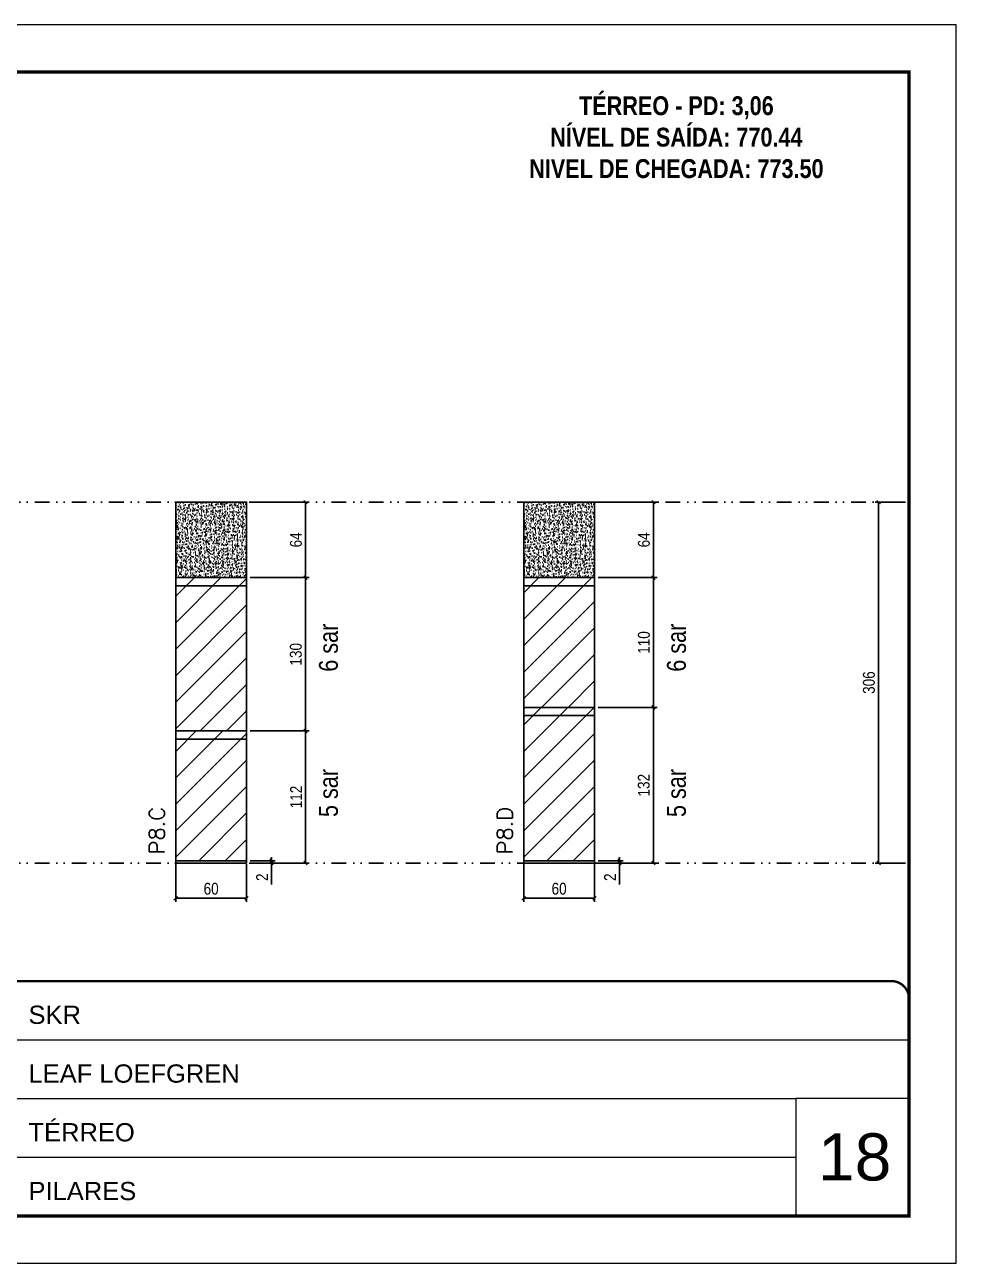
# Model space of a CAD drawing. Extents: x 14400 to 27878, y -21631 to 6985.
# Drawn here: x 16708 to 17497, y 1340 to 2390 of the extents above; entities that cross this region are included whole.
import ezdxf

# ---------------------------------------------------------------- set-up
doc = ezdxf.new("R2010")
doc.units = 0
for name, pattern in [('CONTINUO', [0]), ('DASHED', [0.75, 0.5, -0.25]), ('DIVIDE2', [0.625, 0.25, -0.125, 0, -0.125, 0, -0.125])]:
    doc.linetypes.add(name, pattern=pattern)
for name, color, linetype, lineweight in [('CARIMBO', 255, 'Continuous', 9), ('Folhas', 255, 'Continuous', 9), ('Hachura', 251, 'Continuous', 9), ('SARRAFO DE PRESSAO', 251, 'DASHED', 9), ('Texto Seção', 7, 'Continuous', 15)]:
    doc.layers.add(name, color=color, linetype=linetype, lineweight=lineweight)
for name, color, linetype in [('COTA', 241, 'Continuous'), ('NOMENCLATURA', 7, 'Continuous'), ('Nível', 160, 'Continuous'), ('Painéis', 200, 'Continuous'), ('SARR_2.2x7', 40, 'Continuous')]:
    doc.layers.add(name, color=color, linetype=linetype)
doc.styles.add('ARIAL', font='arial.ttf')
doc.styles.add('ARIAL_NARROW', font='ARIALN.TTF', dxfattribs={"height": 0.2})
doc.styles.add('COTA TECNICA', font='techl___.ttf', dxfattribs={"height": 10})
doc.styles.add('COTA TECNICA-50', font='techl___.ttf', dxfattribs={"height": 10})
doc.styles.add('REGUA-120', font='ROMANS.shx', dxfattribs={"height": 15})
doc.styles.add('ROMANC', font='techb___.ttf', dxfattribs={"height": 2.5})
doc.dimstyles.new('COTA PAINEL-50', dxfattribs={"dimtxt": 10, "dimasz": 3, "dimexe": 3, "dimexo": 3, "dimgap": 3, "dimtad": 1, "dimdec": 1, "dimzin": 12, "dimdsep": 46, "dimtxsty": 'COTA TECNICA-50', "dimblk1": 'OBLIQUE', "dimblk2": 'OBLIQUE', "dimsah": 1, "dimcen": 0.9, "dimclrd": 4, "dimclre": 4, "dimclrt": 240, "dimadec": 1, "dimazin": 3, "dimtfac": 1, "dimtdec": 1, "dimtmove": 0, "dimatfit": 3, "dimfxl": 1, "dimtolj": 1, "dimtzin": 12, "dimarcsym": 0})
doc.dimstyles.new('PAINEL', dxfattribs={"dimtxt": 10, "dimasz": 3, "dimexe": 3, "dimexo": 3, "dimgap": 3, "dimtad": 1, "dimdec": 1, "dimzin": 12, "dimdsep": 46, "dimtxsty": 'COTA TECNICA', "dimblk1": 'OBLIQUE', "dimblk2": 'OBLIQUE', "dimsah": 1, "dimcen": 0.9, "dimclrd": 4, "dimclre": 4, "dimclrt": 240, "dimadec": 1, "dimazin": 3, "dimtfac": 1, "dimtdec": 1, "dimtmove": 0, "dimatfit": 3, "dimfxl": 1, "dimtolj": 1, "dimtzin": 12, "dimarcsym": 0})

# ---------------------------------------------------------------- blocks, each defined once
blk = doc.blocks.new('9999999999')
at = {"color": 30, "linetype": 'CONTINUO'}
for p, q in [((98564.6, 34379.6), (99584, 34379.6)), ((98564.6, 34329.8), (99488, 34329.8)), ((99584, 34329.8), (99488, 34329.8)), ((99488, 34329.8), (99488, 34230.2)), ((98564.6, 34280), (99488, 34280))]:
    blk.add_line(p, q, dxfattribs=at)
at = {"color": 30, "linetype": 'CONTINUO', "const_width": 2}
blk.add_lwpolyline([(99584, 34230.2), (99584, 34414.4, 0.414214), (99569, 34429.4), (98229, 34429.4, 0.414214), (98214, 34414.4), (98214, 34245.2, 0.414214), (98229, 34230.2), (99584, 34230.2)], format="xyb", dxfattribs=at)
at = {"layer": 'Folhas'}
blk.add_lwpolyline([(98139, 34190.2), (99624, 34190.2), (99624, 35240.2), (98139, 35240.2)], close=True, dxfattribs=at)
at = {"layer": 'Folhas', "color": 30, "const_width": 3}
blk.add_lwpolyline([(98214, 34230.2), (99584, 34230.2), (99584, 35200.2), (98214, 35200.2)], close=True, dxfattribs=at)
at = {"color": 7, "linetype": 'Continuous', "ltscale": 5, "style": 'ARIAL'}
for s, height, p in [('SKR', 15.48, (98837.7, 34393.1)), ('LEAF LOEFGREN', 15.483, (98837.7, 34343.3)), ('TÉRREO', 15.48, (98837.7, 34293.5)), ('PILARES', 15.48, (98837.7, 34243.7))]:
    blk.add_text(s, height=height, dxfattribs=at).set_placement(p)
blk = doc.blocks.new('_Oblique')
at = {"color": 0, "linetype": 'ByBlock', "lineweight": -2}
blk.add_line((-0.5, -0.5), (0.5, 0.5), dxfattribs=at)
blk = doc.blocks.new('*D931')
at = {"layer": 'COTA', "color": 4, "lineweight": -2, "transparency": 16777216}
for p, q in [((16835.5, 1678.7), (16835.5, 1646.8)), ((16895.5, 1678.7), (16895.5, 1646.8)), ((16835.5, 1649.8), (16895.5, 1649.8))]:
    blk.add_line(p, q, dxfattribs=at)
at = {"layer": 'Defpoints', "color": 0, "transparency": 16777216}
for p in [(16835.5, 1681.7), (16895.5, 1681.7), (16895.5, 1649.8)]:
    blk.add_point(p, dxfattribs=at)
at = {"layer": 'COTA', "color": 4, "lineweight": -2, "transparency": 16777216, "xscale": 3, "yscale": 3, "zscale": 3, "rotation": 180}
blk.add_blockref('_Oblique', (16835.5, 1649.8), dxfattribs=at)
at = {"layer": 'COTA', "color": 4, "lineweight": -2, "transparency": 16777216, "xscale": 3, "yscale": 3, "zscale": 3}
blk.add_blockref('_Oblique', (16895.5, 1649.8), dxfattribs=at)
at = {"layer": 'COTA', "color": 240, "transparency": 16777216, "insert": (16865.5, 1657.9), "char_height": 10, "attachment_point": 5, "style": 'COTA TECNICA'}
blk.add_mtext('\\A1;60', dxfattribs=at)
blk = doc.blocks.new('*D932')
at = {"layer": 'COTA', "color": 4, "lineweight": -2, "transparency": 16777216}
for p, q in [((16898.5, 1681.7), (16919.7, 1681.7)), ((16916.7, 1681.7), (16916.7, 1684.7)), ((16916.7, 1681.7), (16916.7, 1679.7)), ((16898.5, 1679.7), (16919.7, 1679.7)), ((16916.7, 1679.7), (16916.7, 1661.6))]:
    blk.add_line(p, q, dxfattribs=at)
at = {"layer": 'Defpoints', "color": 0, "transparency": 16777216}
for p in [(16895.5, 1681.7), (16916.7, 1681.7), (16895.5, 1679.7)]:
    blk.add_point(p, dxfattribs=at)
at = {"layer": 'COTA', "color": 4, "lineweight": -2, "transparency": 16777216, "xscale": 3, "yscale": 3, "zscale": 3}
for p, rotation in [((16916.7, 1681.7), 270), ((16916.7, 1679.7), 90)]:
    blk.add_blockref('_Oblique', p, dxfattribs=dict(at, rotation=rotation))
at = {"layer": 'COTA', "color": 240, "transparency": 16777216, "insert": (16908.7, 1667.7), "char_height": 10, "attachment_point": 5, "rotation": 90, "style": 'COTA TECNICA-50'}
blk.add_mtext('\\A1;2', dxfattribs=at)
blk = doc.blocks.new('*D933')
at = {"layer": 'COTA', "color": 4, "lineweight": -2, "transparency": 16777216}
for p, q in [((16898.5, 1791.7), (16948.5, 1791.7)), ((16945.5, 1679.7), (16945.5, 1791.7)), ((16898.5, 1679.7), (16948.5, 1679.7))]:
    blk.add_line(p, q, dxfattribs=at)
at = {"layer": 'Defpoints', "color": 0, "transparency": 16777216}
for p in [(16895.5, 1791.7), (16945.5, 1791.7), (16895.5, 1679.7)]:
    blk.add_point(p, dxfattribs=at)
at = {"layer": 'COTA', "color": 4, "lineweight": -2, "transparency": 16777216, "xscale": 3, "yscale": 3, "zscale": 3}
for p, rotation in [((16945.5, 1791.7), 90), ((16945.5, 1679.7), 270)]:
    blk.add_blockref('_Oblique', p, dxfattribs=dict(at, rotation=rotation))
at = {"layer": 'COTA', "color": 240, "transparency": 16777216, "insert": (16937.5, 1735.7), "char_height": 10, "attachment_point": 5, "rotation": 90, "style": 'COTA TECNICA-50'}
blk.add_mtext('\\A1;112', dxfattribs=at)
blk = doc.blocks.new('*D939')
at = {"layer": 'COTA', "color": 4, "lineweight": -2, "transparency": 16777216}
for p, q in [((16898.5, 1985.7), (16948.5, 1985.7)), ((16945.5, 1921.7), (16945.5, 1985.7)), ((16898.5, 1921.7), (16948.5, 1921.7))]:
    blk.add_line(p, q, dxfattribs=at)
at = {"layer": 'Defpoints', "color": 0, "transparency": 16777216}
for p in [(16895.5, 1985.7), (16945.5, 1985.7), (16895.5, 1921.7)]:
    blk.add_point(p, dxfattribs=at)
at = {"layer": 'COTA', "color": 4, "lineweight": -2, "transparency": 16777216, "xscale": 3, "yscale": 3, "zscale": 3}
for p, rotation in [((16945.5, 1985.7), 90), ((16945.5, 1921.7), 270)]:
    blk.add_blockref('_Oblique', p, dxfattribs=dict(at, rotation=rotation))
at = {"layer": 'COTA', "color": 240, "transparency": 16777216, "insert": (16937.4, 1953.7), "char_height": 10, "attachment_point": 5, "rotation": 90, "style": 'COTA TECNICA'}
blk.add_mtext('\\A1;64', dxfattribs=at)
blk = doc.blocks.new('*D940')
at = {"layer": 'COTA', "color": 4, "lineweight": -2, "transparency": 16777216}
for p, q in [((16898.5, 1921.7), (16948.5, 1921.7)), ((16945.5, 1791.7), (16945.5, 1921.7)), ((16898.5, 1791.7), (16948.5, 1791.7))]:
    blk.add_line(p, q, dxfattribs=at)
at = {"layer": 'Defpoints', "color": 0, "transparency": 16777216}
for p in [(16895.5, 1921.7), (16945.5, 1921.7), (16895.5, 1791.7)]:
    blk.add_point(p, dxfattribs=at)
at = {"layer": 'COTA', "color": 4, "lineweight": -2, "transparency": 16777216, "xscale": 3, "yscale": 3, "zscale": 3}
for p, rotation in [((16945.5, 1921.7), 90), ((16945.5, 1791.7), 270)]:
    blk.add_blockref('_Oblique', p, dxfattribs=dict(at, rotation=rotation))
at = {"layer": 'COTA', "color": 240, "transparency": 16777216, "insert": (16937.3, 1856.7), "char_height": 10, "attachment_point": 5, "rotation": 90, "style": 'COTA TECNICA'}
blk.add_mtext('\\A1;130', dxfattribs=at)
blk = doc.blocks.new('*D1782')
at = {"layer": 'COTA', "color": 4, "lineweight": -2, "transparency": 16777216}
for p, q in [((17454, 1985.7), (17428.2, 1985.7)), ((17431.2, 1679.7), (17431.2, 1985.7)), ((17454, 1679.7), (17428.2, 1679.7))]:
    blk.add_line(p, q, dxfattribs=at)
at = {"layer": 'Defpoints', "color": 0, "transparency": 16777216}
for p in [(17431.2, 1985.7), (17457, 1985.7), (17457, 1679.7)]:
    blk.add_point(p, dxfattribs=at)
at = {"layer": 'COTA', "color": 4, "lineweight": -2, "transparency": 16777216, "xscale": 3, "yscale": 3, "zscale": 3}
for p, rotation in [((17431.2, 1985.7), 90), ((17431.2, 1679.7), 270)]:
    blk.add_blockref('_Oblique', p, dxfattribs=dict(at, rotation=rotation))
at = {"layer": 'COTA', "color": 240, "transparency": 16777216, "insert": (17423, 1832.7), "char_height": 10, "attachment_point": 5, "rotation": 90, "style": 'COTA TECNICA'}
blk.add_mtext('\\A1;306', dxfattribs=at)
blk = doc.blocks.new('*D2207')
at = {"layer": 'COTA', "color": 4, "lineweight": -2, "transparency": 16777216}
for p, q in [((17130.4, 1678.7), (17130.4, 1646.8)), ((17190.4, 1678.7), (17190.4, 1646.8)), ((17130.4, 1649.8), (17190.4, 1649.8))]:
    blk.add_line(p, q, dxfattribs=at)
at = {"layer": 'Defpoints', "color": 0, "transparency": 16777216}
for p in [(17130.4, 1681.7), (17190.4, 1681.7), (17190.4, 1649.8)]:
    blk.add_point(p, dxfattribs=at)
at = {"layer": 'COTA', "color": 4, "lineweight": -2, "transparency": 16777216, "xscale": 3, "yscale": 3, "zscale": 3, "rotation": 180}
blk.add_blockref('_Oblique', (17130.4, 1649.8), dxfattribs=at)
at = {"layer": 'COTA', "color": 4, "lineweight": -2, "transparency": 16777216, "xscale": 3, "yscale": 3, "zscale": 3}
blk.add_blockref('_Oblique', (17190.4, 1649.8), dxfattribs=at)
at = {"layer": 'COTA', "color": 240, "transparency": 16777216, "insert": (17160.4, 1657.9), "char_height": 10, "attachment_point": 5, "style": 'COTA TECNICA'}
blk.add_mtext('\\A1;60', dxfattribs=at)
blk = doc.blocks.new('*D2208')
at = {"layer": 'COTA', "color": 4, "lineweight": -2, "transparency": 16777216}
for p, q in [((17193.4, 1681.7), (17214.6, 1681.7)), ((17211.6, 1681.7), (17211.6, 1684.7)), ((17211.6, 1681.7), (17211.6, 1679.7)), ((17193.4, 1679.7), (17214.6, 1679.7)), ((17211.6, 1679.7), (17211.6, 1661.6))]:
    blk.add_line(p, q, dxfattribs=at)
at = {"layer": 'Defpoints', "color": 0, "transparency": 16777216}
for p in [(17190.4, 1681.7), (17211.6, 1681.7), (17190.4, 1679.7)]:
    blk.add_point(p, dxfattribs=at)
at = {"layer": 'COTA', "color": 4, "lineweight": -2, "transparency": 16777216, "xscale": 3, "yscale": 3, "zscale": 3}
for p, rotation in [((17211.6, 1681.7), 270), ((17211.6, 1679.7), 90)]:
    blk.add_blockref('_Oblique', p, dxfattribs=dict(at, rotation=rotation))
at = {"layer": 'COTA', "color": 240, "transparency": 16777216, "insert": (17203.6, 1667.7), "char_height": 10, "attachment_point": 5, "rotation": 90, "style": 'COTA TECNICA-50'}
blk.add_mtext('\\A1;2', dxfattribs=at)
blk = doc.blocks.new('*D2209')
at = {"layer": 'COTA', "color": 4, "lineweight": -2, "transparency": 16777216}
for p, q in [((17193.4, 1811.7), (17243.4, 1811.7)), ((17240.4, 1679.7), (17240.4, 1811.7)), ((17193.4, 1679.7), (17243.4, 1679.7))]:
    blk.add_line(p, q, dxfattribs=at)
at = {"layer": 'Defpoints', "color": 0, "transparency": 16777216}
for p in [(17190.4, 1811.7), (17240.4, 1811.7), (17190.4, 1679.7)]:
    blk.add_point(p, dxfattribs=at)
at = {"layer": 'COTA', "color": 4, "lineweight": -2, "transparency": 16777216, "xscale": 3, "yscale": 3, "zscale": 3}
for p, rotation in [((17240.4, 1811.7), 90), ((17240.4, 1679.7), 270)]:
    blk.add_blockref('_Oblique', p, dxfattribs=dict(at, rotation=rotation))
at = {"layer": 'COTA', "color": 240, "transparency": 16777216, "insert": (17232.2, 1745.7), "char_height": 10, "attachment_point": 5, "rotation": 90, "style": 'COTA TECNICA-50'}
blk.add_mtext('\\A1;132', dxfattribs=at)
blk = doc.blocks.new('*D2211')
at = {"layer": 'COTA', "color": 4, "lineweight": -2, "transparency": 16777216}
for p, q in [((17193.4, 1985.7), (17243.4, 1985.7)), ((17240.4, 1921.7), (17240.4, 1985.7)), ((17193.4, 1921.7), (17243.4, 1921.7))]:
    blk.add_line(p, q, dxfattribs=at)
at = {"layer": 'Defpoints', "color": 0, "transparency": 16777216}
for p in [(17190.4, 1985.7), (17240.4, 1985.7), (17190.4, 1921.7)]:
    blk.add_point(p, dxfattribs=at)
at = {"layer": 'COTA', "color": 4, "lineweight": -2, "transparency": 16777216, "xscale": 3, "yscale": 3, "zscale": 3}
for p, rotation in [((17240.4, 1985.7), 90), ((17240.4, 1921.7), 270)]:
    blk.add_blockref('_Oblique', p, dxfattribs=dict(at, rotation=rotation))
at = {"layer": 'COTA', "color": 240, "transparency": 16777216, "insert": (17232.3, 1953.7), "char_height": 10, "attachment_point": 5, "rotation": 90, "style": 'COTA TECNICA'}
blk.add_mtext('\\A1;64', dxfattribs=at)
blk = doc.blocks.new('*D2210')
at = {"layer": 'COTA', "color": 4, "lineweight": -2, "transparency": 16777216}
for p, q in [((17193.4, 1921.7), (17243.4, 1921.7)), ((17240.4, 1811.7), (17240.4, 1921.7)), ((17193.4, 1811.7), (17243.4, 1811.7))]:
    blk.add_line(p, q, dxfattribs=at)
at = {"layer": 'Defpoints', "color": 0, "transparency": 16777216}
for p in [(17190.4, 1921.7), (17240.4, 1921.7), (17190.4, 1811.7)]:
    blk.add_point(p, dxfattribs=at)
at = {"layer": 'COTA', "color": 4, "lineweight": -2, "transparency": 16777216, "xscale": 3, "yscale": 3, "zscale": 3}
for p, rotation in [((17240.4, 1921.7), 90), ((17240.4, 1811.7), 270)]:
    blk.add_blockref('_Oblique', p, dxfattribs=dict(at, rotation=rotation))
at = {"layer": 'COTA', "color": 240, "transparency": 16777216, "insert": (17232.3, 1866.7), "char_height": 10, "attachment_point": 5, "rotation": 90, "style": 'COTA TECNICA'}
blk.add_mtext('\\A1;110', dxfattribs=at)

msp = doc.modelspace()

# ---------------------------------------------------------------- hatches: boundary and pattern name
at = {"layer": 'COTA'}
h = msp.add_hatch(dxfattribs=at)
h.set_pattern_fill('AR-CONC', color=256, scale=0.03)
h.set_pattern_definition([(50, (-282.725, 90), (5.4655401, -0.4781726), [0.5715, -6.2865]), (355, (-282.725, 90), (-1.0573026, 5.7317054), [0.4572, -5.0292175]), (100.451445, (-282.2694, 89.96), (4.4082374, 5.2535326), [0.4857003, -5.3427073]), (46.1842, (-282.725, 91.524), (8.1323712, -1.2612698), [0.85725, -9.42975]), (96.63556, (-282.047, 91.419), (7.122124, 7.4227837), [0.7285507, -8.0140682]), (351.18415, (-282.725, 91.524), (7.122124, 7.4227837), [0.685799, -7.543792]), (21, (-281.963, 91.143), (4.5484317, -3.067956), [0.5715, -6.2865]), (326, (-281.963, 91.143), (1.8540609, 5.525639), [0.4572, -5.0292]), (71.451445, (-281.584, 90.8873), (6.4024926, 2.457683), [0.4857003, -5.3426981]), (37.5, (-282.7249, 90), (0.0926581, 2.53665117), [0, -4.96824, 0, -5.1054, 0, -5.04825]), (7.5, (-282.725, 90), (2.00458988, 3.00541724), [0, -2.91084, 0, -4.85394, 0, -1.92405]), (327.5, (-284.4241, 90), (4.06771786, -0.17186232), [0, -1.905, 0, -5.9436, 0, -7.8867]), (317.5, (-285.186, 90), (4.44387544, 0.7627947), [0, -2.4765, 0, -3.94716, 0, -5.6007])])
h.paths.add_polyline_path([(16895.52, 1985.71), (16835.52, 1985.71), (16835.52, 1921.71), (16895.52, 1921.71)])
h = msp.add_hatch(dxfattribs=at)
h.set_pattern_fill('AR-CONC', color=256, scale=0.03)
h.set_pattern_definition([(50, (12.2025, 90), (5.4655401, -0.4781726), [0.5715, -6.2865]), (355, (12.2025, 90), (-1.0573026, 5.7317054), [0.4572, -5.0292175]), (100.451445, (12.658, 89.96), (4.4082374, 5.2535326), [0.4857003, -5.3427073]), (46.1842, (12.2025, 91.524), (8.1323712, -1.2612698), [0.85725, -9.42975]), (96.63556, (12.88, 91.419), (7.122124, 7.4227837), [0.7285507, -8.0140682]), (351.18415, (12.2025, 91.524), (7.122124, 7.4227837), [0.685799, -7.543792]), (21, (12.9645, 91.143), (4.5484317, -3.067956), [0.5715, -6.2865]), (326, (12.9645, 91.143), (1.8540609, 5.525639), [0.4572, -5.0292]), (71.451445, (13.3436, 90.8873), (6.4024926, 2.457683), [0.4857003, -5.3426981]), (37.5, (12.2025, 90), (0.0926581, 2.53665117), [0, -4.96824, 0, -5.1054, 0, -5.04825]), (7.5, (12.2025, 90), (2.00458988, 3.00541724), [0, -2.91084, 0, -4.85394, 0, -1.92405]), (327.5, (10.5033, 90), (4.06771786, -0.17186232), [0, -1.905, 0, -5.9436, 0, -7.8867]), (317.5, (9.7413, 90), (4.44387544, 0.7627947), [0, -2.4765, 0, -3.94716, 0, -5.6007])])
h.paths.add_polyline_path([(17190.45, 1985.71), (17130.45, 1985.71), (17130.45, 1921.71), (17190.45, 1921.71)])
at = {"layer": 'Hachura'}
h = msp.add_hatch(dxfattribs=at)
h.set_pattern_fill('ANSI31', color=256, scale=5)
h.paths.add_polyline_path([(16639.21, 1803.71), (16452.21, 1803.71), (16452.21, 1681.71), (16639.21, 1681.71)])
h.paths.add_polyline_path([(16639.21, 1905.71), (16452.21, 1905.92), (16452.21, 1803.71), (16639.21, 1803.71)])
h.paths.add_polyline_path([(16452.21, 1905.92), (16208.21, 1906.2), (16208.21, 1803.71), (16452.21, 1803.71)])
h.paths.add_polyline_path([(16452.21, 1969.71), (16242.21, 1969.71), (16242.21, 1921.71), (16208.21, 1921.71), (16208.21, 1906.2), (16452.21, 1905.92)])
h.paths.add_polyline_path([(16605.21, 1969.71), (16452.21, 1969.71), (16452.21, 1905.92), (16639.21, 1905.71), (16639.21, 1917.71), (16605.21, 1917.71)])
h.paths.add_polyline_path([(16895.52, 1921.71), (16835.52, 1921.71), (16835.52, 1791.71), (16895.52, 1791.71)])
h.paths.add_polyline_path([(17190.45, 1921.71), (17130.45, 1921.71), (17130.45, 1811.71), (17190.45, 1811.71)])
h = msp.add_hatch(dxfattribs=at)
h.set_pattern_fill('ANSI31', color=256, scale=5)
h.set_pattern_definition([(45, (269.21, 0), (-11.22532, 11.22532), [])])
h.paths.add_polyline_path([(17130.45, 1811.71), (17130.45, 1681.71), (17190.45, 1681.71), (17190.45, 1811.71)])
h = msp.add_hatch(dxfattribs=at)
h.set_pattern_fill('ANSI31', color=256, scale=5)
h.set_pattern_definition([(45, (-25.718, 0), (-11.22532, 11.22532), [])])
h.paths.add_polyline_path([(16835.52, 1681.71), (16895.52, 1681.71), (16895.52, 1791.71), (16835.52, 1791.71)])

# ---------------------------------------------------------------- linework, layer by layer
at = {"layer": 'COTA'}
for points in [[(16835.52, 1921.71), (16895.52, 1921.71), (16895.52, 1985.71), (16835.52, 1985.71)], [(17130.45, 1921.71), (17190.45, 1921.71), (17190.45, 1985.71), (17130.45, 1985.71)]]:
    msp.add_lwpolyline(points, close=True, dxfattribs=at)
at = {"layer": 'Nível', "color": 4, "linetype": 'DIVIDE2', "ltscale": 50}
for p, q in [((16086.97, 1985.71), (17456.97, 1985.71)), ((16086.97, 1679.71), (17456.97, 1679.71))]:
    msp.add_line(p, q, dxfattribs=at)
at = {"layer": 'Painéis'}
for p, q in [((16835.52, 1921.71), (16895.52, 1921.71)), ((16835.52, 1791.71), (16835.52, 1921.71)), ((16895.52, 1921.71), (16895.52, 1791.71)), ((17130.45, 1921.71), (17190.45, 1921.71)), ((17130.45, 1811.71), (17130.45, 1921.71)), ((17190.45, 1921.71), (17190.45, 1811.71)), ((17130.45, 1811.71), (17190.45, 1811.71)), ((17190.45, 1811.71), (17130.45, 1811.71)), ((17130.45, 1811.69), (17130.45, 1681.71)), ((17190.45, 1811.69), (17190.45, 1681.71)), ((16835.52, 1791.71), (16895.52, 1791.71)), ((16895.52, 1791.71), (16835.52, 1791.71)), ((16835.52, 1791.69), (16835.52, 1681.71)), ((16895.52, 1791.69), (16895.52, 1681.71)), ((16835.52, 1681.71), (16895.52, 1681.71)), ((16835.52, 1681.71), (16895.52, 1681.71)), ((16835.52, 1679.71), (16835.52, 1681.71)), ((16895.52, 1681.71), (16895.52, 1679.71)), ((17130.45, 1681.71), (17190.45, 1681.71)), ((17130.45, 1681.71), (17190.45, 1681.71)), ((17130.45, 1679.71), (17130.45, 1681.71)), ((17190.45, 1681.71), (17190.45, 1679.71)), ((16895.52, 1679.71), (16835.52, 1679.71)), ((17190.45, 1679.71), (17130.45, 1679.71))]:
    msp.add_line(p, q, dxfattribs=at)
at = {"layer": 'SARR_2.2x7'}
for p, q in [((16835.52, 1914.71), (16895.52, 1914.71)), ((17130.45, 1914.71), (17190.45, 1914.71)), ((17190.45, 1804.71), (17130.45, 1804.71)), ((16895.52, 1784.71), (16835.52, 1784.71))]:
    msp.add_line(p, q, dxfattribs=at)

# ---------------------------------------------------------------- block references
at = {"layer": 'SARRAFO DE PRESSAO', "color": 6, "linetype": 'ByBlock'}
msp.add_blockref('9999999999', (-82127.01, -32849.78), dxfattribs=at)

# ---------------------------------------------------------------- texts
at = {"layer": 'CARIMBO', "style": 'ARIAL'}
msp.add_text('18', height=40, dxfattribs=at).set_placement((17379.83, 1410.57))
at = {"layer": 'NOMENCLATURA', "style": 'ARIAL_NARROW'}
for s, p in [('6 sar', (16972.91, 1841.92)), ('6 sar', (17267.84, 1841.92)), ('5 sar', (16972.91, 1718.7)), ('5 sar', (17267.84, 1718.7))]:
    msp.add_text(s, height=16, rotation=90, dxfattribs=at).set_placement(p)
at = {"layer": 'NOMENCLATURA', "color": 2, "insert": (17259.81, 2356.49), "char_height": 16, "attachment_point": 2, "style": 'ROMANC'}
msp.add_mtext_dynamic_manual_height_columns('\\PTÉRREO - PD: 3,06\\PNÍVEL DE SAÍDA: 770.44\\PNIVEL DE CHEGADA: 773.50', width=432.3511, gutter_width=1, heights=[0], dxfattribs=at)
at = {"layer": 'Texto Seção', "char_height": 13, "width": 370.6998, "attachment_point": 7, "rotation": 90, "style": 'REGUA-120'}
for s, insert in [('P8.C', (16826.07, 1687.12)), ('P8.D', (17121, 1687.12))]:
    msp.add_mtext(s, dxfattribs=dict(at, insert=insert))

# ---------------------------------------------------------------- dimensions: what is measured, and where the dimension line sits
at = {"layer": 'COTA'}
for base, p1, p2, dimstyle, picture, middle in [((16945.51, 1985.71), (16895.52, 1921.71), (16895.52, 1985.71), 'PAINEL', '*D939', (16937.41, 1953.71)), ((17240.44, 1985.71), (17190.45, 1921.71), (17190.45, 1985.71), 'PAINEL', '*D2211', (17232.34, 1953.71)), ((17431.22, 1985.71), (17456.97, 1679.71), (17456.97, 1985.71), 'PAINEL', '*D1782', (17423, 1832.71)), ((16945.51, 1921.71), (16895.52, 1791.71), (16895.52, 1921.71), 'PAINEL', '*D940', (16937.29, 1856.71)), ((17240.44, 1921.71), (17190.45, 1811.71), (17190.45, 1921.71), 'PAINEL', '*D2210', (17232.34, 1866.71)), ((17240.44, 1811.71), (17190.45, 1679.71), (17190.45, 1811.71), 'COTA PAINEL-50', '*D2209', (17232.22, 1745.71)), ((16945.51, 1791.71), (16895.52, 1679.71), (16895.52, 1791.71), 'COTA PAINEL-50', '*D933', (16937.45, 1735.71))]:
    dim = msp.add_linear_dim(base=base, p1=p1, p2=p2, angle=90, dimstyle=dimstyle, dxfattribs=at)
    dim.commit()
    dim.dimension.update_dxf_attribs({"geometry": picture, "text_midpoint": middle})
for base, p1, p2, picture, middle in [((16895.52, 1649.82), (16835.52, 1681.71), (16895.52, 1681.71), '*D931', (16865.52, 1657.92)), ((17190.45, 1649.82), (17130.45, 1681.71), (17190.45, 1681.71), '*D2207', (17160.45, 1657.92))]:
    dim = msp.add_linear_dim(base=base, p1=p1, p2=p2, dimstyle='PAINEL', override={"dimarcsym": 2}, dxfattribs=at)
    dim.commit()
    dim.dimension.update_dxf_attribs({"geometry": picture, "text_midpoint": middle})
for base, p1, p2, picture, middle in [((16916.72, 1681.71), (16895.52, 1679.71), (16895.52, 1681.71), '*D932', (16916.72, 1667.65)), ((17211.64, 1681.71), (17190.45, 1679.71), (17190.45, 1681.71), '*D2208', (17211.64, 1667.65))]:
    dim = msp.add_linear_dim(base=base, p1=p1, p2=p2, angle=90, dimstyle='COTA PAINEL-50', dxfattribs=at)
    dim.commit()
    dim.dimension.update_dxf_attribs({"geometry": picture, "text_midpoint": middle, "dimtype": 160})

doc.saveas('drawing.dxf')
